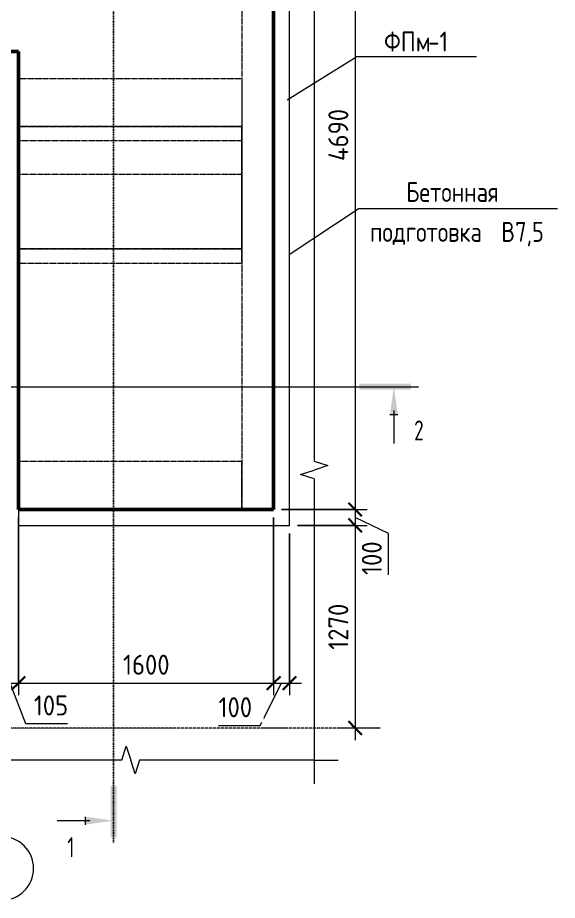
# Model space of a CAD drawing. Header units: millimetres. Extents: x -24739 to 22705, y -5184 to 8174.
# Drawn here: x -20990 to -17606, y -479 to 5052 of the extents above; entities that cross this region are included whole.
import ezdxf

# ---------------------------------------------------------------- set-up
doc = ezdxf.new("R2010")
doc.units = ezdxf.units.MM
for name, pattern in [('01 Штриховая _4 мм_', [6, 3.5, -2.5]), ('02 Штрихпунктирная _20 мм_', [25, 20, -2.5, 0, -2.5]), ('04 Пунктир 10мм', [10, 0, -10])]:
    doc.linetypes.add(name, pattern=pattern)
for name, color, linetype, lineweight in [('AA_Dim', 7, 'Continuous', 9), ('AA_Dim-50', 7, 'Continuous', 9), ('AA_Oformlenie', 7, 'Continuous', 9), ('AA_Razrez', 7, 'Continuous', 9), ('AA_Vinoska', 7, 'Continuous', 9), ('AF_Perekritie', 7, 'Continuous', 60), ('AF_Perekritie_Опалубка', 253, 'Continuous', 20), ('AF_Stena_Опалубка', 253, 'Continuous', 20), ('KR_Fundament', 7, 'Continuous', 20), ('Оси', 7, 'Continuous', 9)]:
    doc.layers.add(name, color=color, linetype=linetype, lineweight=lineweight)
doc.styles.add('GOST Common', font='GOST_Common.ttf', dxfattribs={"width": 0.85, "height": 125})
doc.styles.add('ISOCPEUR', font='isocpeur.TTF', dxfattribs={"width": 0.85, "height": 125})
doc.styles.add('ISOCPEUR_1', font='isocpeur.TTF', dxfattribs={"width": 0.7, "height": 125})
doc.styles.add('ISOCPEUR_3', font='isocpeur.TTF', dxfattribs={"width": 0.9, "height": 125})
doc.dimstyles.new('00_Точн_3_знака__прозр_', dxfattribs={"dimscale": 304.8, "dimtxt": 125.344371, "dimasz": 0.278871, "dimexe": 0.246063, "dimexo": 0.164042, "dimgap": 0.016404, "dimtad": 1, "dimdec": 3, "dimrnd": 0.001, "dimdsep": 46, "dimtxsty": 'ISOCPEUR_3', "dimblk1": 'OBLIQUE', "dimblk2": 'OBLIQUE', "dimsah": 1, "dimcen": 0.09, "dimdle": 0.246063, "dimazin": 0, "dimtfac": 1, "dimtdec": 4, "dimtix": 1, "dimtmove": 1, "dimatfit": 3, "dimfxl": 1, "dimtvp": 1, "dimtolj": 1, "dimtzin": 0, "dimlwd": 18, "dimlwe": 18, "dimarcsym": 2})
doc.dimstyles.new('00_Точн_3_знака__прозр__1', dxfattribs={"dimscale": 304.8, "dimtxt": 125.344371, "dimasz": 0.278871, "dimexe": 0.246063, "dimexo": 0.164042, "dimgap": 0.016404, "dimtad": 1, "dimdec": 3, "dimrnd": 0.001, "dimdsep": 46, "dimtxsty": 'ISOCPEUR_3', "dimblk1": 'OBLIQUE', "dimblk2": 'OBLIQUE', "dimsah": 1, "dimcen": 0.09, "dimdle": 0.246063, "dimazin": 0, "dimtfac": 1, "dimtdec": 4, "dimtix": 1, "dimtmove": 0, "dimatfit": 3, "dimfxl": 1, "dimtvp": 1, "dimtolj": 1, "dimtzin": 0, "dimlwd": 18, "dimlwe": 18, "dimarcsym": 2})
doc.dimstyles.new('01_Точн_3_знака__непрозр_', dxfattribs={"dimscale": 304.8, "dimtxt": 125.344371, "dimasz": 0.278871, "dimexe": 0.246063, "dimexo": 0.164042, "dimgap": 0.049213, "dimtad": 1, "dimdec": 3, "dimrnd": 0.001, "dimdsep": 46, "dimtxsty": 'ISOCPEUR_3', "dimblk1": 'OBLIQUE', "dimblk2": 'OBLIQUE', "dimsah": 1, "dimcen": 0.09, "dimdle": 0.246063, "dimazin": 0, "dimtfac": 1, "dimtdec": 4, "dimtix": 1, "dimtmove": 0, "dimatfit": 3, "dimfxl": 1, "dimtvp": 1, "dimtfill": 1, "dimtolj": 1, "dimtzin": 0, "dimlwd": 18, "dimlwe": 18, "dimarcsym": 2})
doc.dimstyles.new('01_Точн_3_знака__непрозр__1', dxfattribs={"dimscale": 304.8, "dimtxt": 125.344371, "dimasz": 0.278871, "dimexe": 0.246063, "dimexo": 0.164042, "dimgap": 0.049213, "dimtad": 1, "dimdec": 3, "dimrnd": 0.001, "dimdsep": 46, "dimtxsty": 'ISOCPEUR_3', "dimblk1": 'OBLIQUE', "dimblk2": 'OBLIQUE', "dimsah": 1, "dimcen": 0.09, "dimdle": 0.246063, "dimazin": 0, "dimtfac": 1, "dimtdec": 4, "dimtix": 1, "dimtmove": 1, "dimatfit": 3, "dimfxl": 1, "dimtvp": 1, "dimtfill": 1, "dimtolj": 1, "dimtzin": 0, "dimlwd": 18, "dimlwe": 18, "dimarcsym": 2})

# ---------------------------------------------------------------- blocks, each defined once
blk = doc.blocks.new('Лестница - Лестница-3665978-КР_ФПм1_-3_300_-1этаж')
at = {"layer": 'AF_Perekritie', "linetype": '01 Штриховая _4 мм_', "lineweight": 20}
for p, q in [((-20995.1, 4690), (-19595.1, 4690)), ((-20995.1, 4390), (-20995.1, 4690)), ((-19595.1, 4690), (-19595.1, 4390)), ((-20995.1, 4390), (-19595.1, 4390)), ((-20995.1, 4389.6), (-20995.1, 4390)), ((-19595.1, 4389.6), (-20995.1, 4389.6)), ((-20995.1, 4389.6), (-20995.1, 3623.5)), ((-19595.1, 4390), (-19595.1, 4389.6)), ((-19595.1, 3623.5), (-19595.1, 4389.6)), ((-19595.1, 4090), (-20995.1, 4090)), ((-20995.1, 4090), (-20995.1, 3623.5)), ((-19595.1, 3623.5), (-19595.1, 4090)), ((-20995.1, 3623.5), (-19595.1, 3623.5))]:
    blk.add_line(p, q, dxfattribs=at)
blk = doc.blocks.new('Перекрытия_Подготовка - Перекрытия_Подготовка-3959421-КР_ФПм1_-3_300_-1этаж')
at = {"layer": 'AF_Perekritie', "linetype": '01 Штриховая _4 мм_', "lineweight": 20}
for p, q in [((-19595.1, 4369.6), (-20995.1, 4369.6)), ((-20995.1, 3603.5), (-20995.1, 4369.6)), ((-19595.1, 4369.6), (-19595.1, 3603.5)), ((-19595.1, 4279.4), (-20995.1, 4279.4)), ((-20995.1, 4279.4), (-20995.1, 3513.3)), ((-19595.1, 3513.3), (-19595.1, 4279.4)), ((-19595.1, 3603.5), (-20995.1, 3603.5)), ((-20995.1, 3603.5), (-20995.1, 3513.3)), ((-19595.1, 3513.3), (-19595.1, 3603.5)), ((-20995.1, 3513.3), (-19595.1, 3513.3))]:
    blk.add_line(p, q, dxfattribs=at)
blk = doc.blocks.new('011_Прямоугольник обрыва _ЭлУзла_ - 011_Прямоугольник обрыва _ЭлУзла_-4036810-КР_ФПм1_-3_300_-1этаж')
at = {"layer": 'AA_Oformlenie'}
for p, q in [((0, 5507.1), (0, 7269.4)), ((0, 7269.4), (1094.8, 7269.4)), ((1206.1, 7269.4), (3394.5, 7269.4)), ((0, 1872.4), (0, 5395.8))]:
    blk.add_line(p, q, dxfattribs=at)
blk = doc.blocks.new('Разрез - Номер узла_ сзади-394133-КР_ФПм1_-3_300_-1этаж')
at = {"layer": 'AA_Razrez'}
for points in [[(7.33, 0.4), (7.33, -0.39), (0.87, -0.39), (0.87, 0.4)], [(3.5, -3.53), (2.5, -3.53), (3, 0)]]:
    blk.add_hatch(color=256, dxfattribs=at).paths.add_polyline_path(points)
for p, q in [((3, -3), (3, -7.1)), ((2.5, -3.53), (3.5, -3.53))]:
    blk.add_line(p, q, dxfattribs=at)
blk = doc.blocks.new('010_Текст с выноской - Текст 2 строки-4009738-КР_ФПм1_-3_300_-1этаж')
at = {"layer": 'AA_Vinoska'}
blk.add_line((-12.5, 0), (12.5, 0), dxfattribs=at)
blk = doc.blocks.new('Ось сетки - d_4мм-2765513-КР_ФПм1_-3_300_-1этаж')
at = {"layer": 'Оси'}
for start, end in [(360, 180), (360, 180), (180, 360), (180, 360)]:
    blk.add_arc((0, 0), 4, start, end, dxfattribs=at)
blk = doc.blocks.new('DIMBLOCK2-КР_ФПм1_-3_300_-1этаж')
at = {"layer": 'AA_Dim-50', "lineweight": 30}
for p, q in [((-18873.9, 6660), (-18916.4, 6702.5)), ((-18873.9, 6660), (-18831.4, 6617.5)), ((-18873.9, 1970), (-18916.4, 2012.5)), ((-18873.9, 1970), (-18831.4, 1927.5))]:
    blk.add_line(p, q, dxfattribs=at)
at = {"layer": 'AA_Dim-50', "lineweight": 18}
for p, q in [((-19335.1, 6660), (-18798.9, 6660)), ((-18873.9, 6660), (-19335.1, 6660)), ((-18873.9, 6660), (-18873.9, 1970)), ((-19335.1, 1970), (-18798.9, 1970)), ((-18873.9, 1970), (-19335.1, 1970))]:
    blk.add_line(p, q, dxfattribs=at)
at = {"layer": 'AA_Dim-50', "color": 0, "lineweight": 18, "insert": (-19041.7, 4154.2), "char_height": 125, "width": 385.966, "attachment_point": 1, "rotation": 90, "line_spacing_factor": 1.135194, "style": 'ISOCPEUR_3'}
blk.add_mtext('4690', dxfattribs=at)
blk = doc.blocks.new('_Oblique')
at = {"color": 0, "linetype": 'ByBlock', "lineweight": -2}
blk.add_line((-0.5, -0.5), (0.5, 0.5), dxfattribs=at)
blk = doc.blocks.new('DIMBLOCK3-КР_ФПм1_-3_300_-1этаж')
at = {"layer": 'AA_Dim-50', "lineweight": 30}
for p, q in [((-18873.9, 1970), (-18916.4, 2012.5)), ((-18873.9, 1970), (-18831.4, 1927.5)), ((-18873.9, 1870), (-18916.4, 1912.5)), ((-18873.9, 1870), (-18831.4, 1827.5))]:
    blk.add_line(p, q, dxfattribs=at)
at = {"layer": 'AA_Dim-50', "lineweight": 18}
for p, q in [((-19335.1, 1970), (-18798.9, 1970)), ((-18873.9, 1970), (-19335.1, 1970)), ((-18873.9, 1970), (-18873.9, 1870)), ((-18664, 1820.2), (-18873.9, 1920)), ((-19235.1, 1870), (-18798.9, 1870)), ((-18873.9, 1870), (-19235.1, 1870)), ((-18664, 1559.7), (-18664, 1820.2))]:
    blk.add_line(p, q, dxfattribs=at)
at = {"layer": 'AA_Dim-50', "color": 0, "lineweight": 18, "insert": (-18831.8, 1559.7), "char_height": 125, "width": 252.581, "attachment_point": 1, "rotation": 90, "line_spacing_factor": 1.135194, "style": 'ISOCPEUR_3'}
blk.add_mtext('100', dxfattribs=at)
blk = doc.blocks.new('DIMBLOCK4-КР_ФПм1_-3_300_-1этаж')
at = {"layer": 'AA_Dim-50', "lineweight": 30}
for p, q in [((-18873.9, 1870), (-18916.4, 1912.5)), ((-18873.9, 1870), (-18831.4, 1827.5)), ((-18873.9, 600), (-18916.4, 642.5)), ((-18873.9, 600), (-18831.4, 557.5))]:
    blk.add_line(p, q, dxfattribs=at)
at = {"layer": 'AA_Dim-50', "lineweight": 18}
for p, q in [((-19235.1, 1870), (-18798.9, 1870)), ((-18873.9, 1870), (-19235.1, 1870)), ((-18873.9, 1870), (-18873.9, 525)), ((-18863.8, 600), (-18948.9, 600)), ((-18873.9, 600), (-18863.8, 600))]:
    blk.add_line(p, q, dxfattribs=at)
at = {"layer": 'AA_Dim-50', "color": 0, "lineweight": 18, "insert": (-19041.7, 1090.7), "char_height": 125, "width": 346.234, "attachment_point": 1, "rotation": 90, "line_spacing_factor": 1.135194, "style": 'ISOCPEUR_3'}
blk.add_mtext('1270', dxfattribs=at)
blk = doc.blocks.new('DIMBLOCK11-КР_ФПм1_-3_300_-1этаж')
at = {"layer": 'AA_Dim-50', "lineweight": 18}
for p, q in [((-20985.1, 1920), (-20985.1, 806.8)), ((-20985.1, 881.8), (-20985.1, 1920)), ((-21090.1, 891.9), (-21090.1, 806.8)), ((-21090.1, 881.8), (-21090.1, 891.9)), ((-21090.1, 881.8), (-20985.1, 881.8)), ((-20938.4, 626.7), (-21037.6, 881.8)), ((-20677.9, 626.7), (-20938.4, 626.7))]:
    blk.add_line(p, q, dxfattribs=at)
at = {"layer": 'AA_Dim-50', "lineweight": 30}
for p, q in [((-21090.1, 881.8), (-21047.6, 924.3)), ((-20985.1, 881.8), (-20942.6, 924.3)), ((-21090.1, 881.8), (-21132.6, 839.3)), ((-20985.1, 881.8), (-21027.6, 839.3))]:
    blk.add_line(p, q, dxfattribs=at)
at = {"layer": 'AA_Dim-50', "color": 0, "lineweight": 18, "insert": (-20888.4, 804.5), "char_height": 125, "width": 252.581, "attachment_point": 1, "line_spacing_factor": 1.135194, "style": 'ISOCPEUR_3', "bg_fill": 3, "box_fill_scale": 1.25, "bg_fill_color": 256, "bg_fill_true_color": 13158600, "bg_fill_transparency": 0}
blk.add_mtext('105', dxfattribs=at)
blk = doc.blocks.new('DIMBLOCK12-КР_ФПм1_-3_300_-1этаж')
at = {"layer": 'AA_Dim-50', "lineweight": 18}
for p, q in [((-20985.1, 1920), (-20985.1, 806.8)), ((-20985.1, 881.8), (-20985.1, 1920)), ((-19385.1, 1920), (-19385.1, 806.8)), ((-19385.1, 881.8), (-19385.1, 1920)), ((-20985.1, 881.8), (-19385.1, 881.8))]:
    blk.add_line(p, q, dxfattribs=at)
at = {"layer": 'AA_Dim-50', "lineweight": 30}
for p, q in [((-20985.1, 881.8), (-20942.6, 924.3)), ((-19385.1, 881.8), (-19342.6, 924.3)), ((-20985.1, 881.8), (-21027.6, 839.3)), ((-19385.1, 881.8), (-19427.6, 839.3))]:
    blk.add_line(p, q, dxfattribs=at)
at = {"layer": 'AA_Dim-50', "color": 0, "lineweight": 18, "insert": (-20329.3, 1059.6), "char_height": 125, "width": 346.234, "attachment_point": 1, "line_spacing_factor": 1.135194, "style": 'ISOCPEUR_3', "bg_fill": 3, "box_fill_scale": 1.25, "bg_fill_color": 256, "bg_fill_true_color": 13158600, "bg_fill_transparency": 0}
blk.add_mtext('1600', dxfattribs=at)
blk = doc.blocks.new('DIMBLOCK13-КР_ФПм1_-3_300_-1этаж')
at = {"layer": 'AA_Dim-50', "lineweight": 18}
for p, q in [((-19385.1, 1920), (-19385.1, 806.8)), ((-19385.1, 881.8), (-19385.1, 1920)), ((-19285.1, 1820), (-19285.1, 806.8)), ((-19285.1, 881.8), (-19285.1, 1820)), ((-19469.8, 615.3), (-19335.1, 881.8)), ((-19385.1, 881.8), (-19210.1, 881.8)), ((-19730.3, 615.3), (-19469.8, 615.3))]:
    blk.add_line(p, q, dxfattribs=at)
at = {"layer": 'AA_Dim-50', "lineweight": 30}
for p, q in [((-19385.1, 881.8), (-19342.6, 924.3)), ((-19285.1, 881.8), (-19242.6, 924.3)), ((-19385.1, 881.8), (-19427.6, 839.3)), ((-19285.1, 881.8), (-19327.6, 839.3))]:
    blk.add_line(p, q, dxfattribs=at)
at = {"layer": 'AA_Dim-50', "color": 0, "lineweight": 18, "insert": (-19730.3, 793.1), "char_height": 125, "width": 252.581, "attachment_point": 1, "line_spacing_factor": 1.135194, "style": 'ISOCPEUR_3', "bg_fill": 3, "box_fill_scale": 1.25, "bg_fill_color": 256, "bg_fill_true_color": 13158600, "bg_fill_transparency": 0}
blk.add_mtext('100', dxfattribs=at)
blk = doc.blocks.new('044_М_Универсальная с полкой - Марка-3031129-КР_ФПм1_-3_300_-1этаж')
at = {"layer": 'AA_Vinoska'}
blk.add_line((-7.5, 0), (7.5, 0), dxfattribs=at)

msp = doc.modelspace()

# ---------------------------------------------------------------- linework, layer by layer
at = {"layer": 'AA_Razrez', "linetype": '04 Пунктир 10мм'}
for p, q in [((-20388.2163, 8109.5792), (-20388.2163, -130.2396)), ((-18480.9306, 2739.3839), (-24599.5617, 2739.3839))]:
    msp.add_line(p, q, dxfattribs=at)
at = {"layer": 'AA_Vinoska'}
for p, q in [((-19300.1061, 4536.6263), (-18863.6741, 4809.0104)), ((-19288.1141, 3568.6853), (-18855.8634, 3853.1303)), ((-19130.7134, 2273.6638), (-19044.0632, 2245.5094)), ((-19217.3159, 2189.8551), (-19130.7134, 2217.3551)), ((-19044.0632, 2245.5094), (-19130.7134, 2217.3551)), ((-19130.7134, 2162.3551), (-19217.3159, 2189.8551)), ((-20336.8591, 400), (-20308.7048, 486.6501)), ((-20308.7048, 486.6501), (-20280.5504, 400)), ((-20253.0504, 313.3975), (-20280.5504, 400)), ((-20225.5504, 400), (-20253.0504, 313.3975)), ((-19130.7134, 400), (-19130.7134, 250)), ((-19130.7134, 400), (-18980.7134, 400))]:
    msp.add_line(p, q, dxfattribs=at)
at = {"layer": 'AF_Perekritie_Опалубка'}
for p, q in [((-19285.0616, 1870), (-19285.0616, 6660)), ((-22850.0616, 4840), (-20985.0616, 4840)), ((-20985.0616, 4840), (-20985.0616, 1870)), ((-20985.0616, 1870), (-19285.0616, 1870))]:
    msp.add_line(p, q, dxfattribs=at)
at = {"layer": 'AF_Stena_Опалубка', "linetype": '01 Штриховая _4 мм_'}
for p, q in [((-19585.0616, 6660), (-19585.0616, 1970)), ((-19385.0616, 1970), (-19385.0616, 6660)), ((-19585.0616, 2270), (-20985.0616, 2270)), ((-20985.0616, 2270), (-20985.0616, 1970)), ((-19585.0616, 1970), (-19585.0616, 2270)), ((-20985.0616, 1970), (-19585.0616, 1970)), ((-19585.0616, 1970), (-19385.0616, 1970))]:
    msp.add_line(p, q, dxfattribs=at)
at = {"layer": 'KR_Fundament', "lineweight": 50}
for p, q in [((-19385.0616, 1970), (-19385.0616, 6660)), ((-22850.0616, 4840), (-20985.0616, 4840)), ((-20985.0616, 4840), (-20985.0616, 1970)), ((-20985.0616, 1970), (-19385.0616, 1970))]:
    msp.add_line(p, q, dxfattribs=at)
at = {"layer": 'Оси', "linetype": '02 Штрихпунктирная _20 мм_'}
msp.add_line((-18966.8303, 600), (-24080.0616, 600), dxfattribs=at)
at = {"layer": 'Оси'}
msp.add_line((-18716.8303, 600), (-18966.8303, 600), dxfattribs=at)

# ---------------------------------------------------------------- block references
at = {"layer": 'AA_Oformlenie', "rotation": 180}
msp.add_blockref('011_Прямоугольник обрыва _ЭлУзла_ - 011_Прямоугольник обрыва _ЭлУзла_-4036810-КР_ФПм1_-3_300_-1этаж', (-19130.7134, 7669.4204), dxfattribs=at)
at = {"layer": 'AA_Razrez', "extrusion": (0, 0, -1), "xscale": 49.99999999999998, "yscale": 49.99999999999998, "zscale": 49.99999999999998}
msp.add_blockref('Разрез - Номер узла_ сзади-394133-КР_ФПм1_-3_300_-1этаж', (18480.9306, 2739.3839), dxfattribs=at)
at = {"layer": 'AA_Razrez', "extrusion": (0, 0, -1), "xscale": 49.99999999999998, "yscale": 49.99999999999998, "zscale": 49.99999999999998, "rotation": 90.00000000000053}
msp.add_blockref('Разрез - Номер узла_ сзади-394133-КР_ФПм1_-3_300_-1этаж', (20388.2163, -130.2396), dxfattribs=at)
at = {"layer": 'AA_Vinoska', "xscale": 49.99999999999998, "yscale": 49.99999999999998, "zscale": 49.99999999999998}
msp.add_blockref('044_М_Универсальная с полкой - Марка-3031129-КР_ФПм1_-3_300_-1этаж', (-18488.6741, 4809.0104), dxfattribs=at)
at = {"layer": 'AA_Vinoska', "xscale": 50, "yscale": 50, "zscale": 50, "rotation": 180}
msp.add_blockref('010_Текст с выноской - Текст 2 строки-4009738-КР_ФПм1_-3_300_-1этаж', (-18230.8634, 3853.1303), dxfattribs=at)
at = {"layer": 'AF_Perekritie_Опалубка', "linetype": '01 Штриховая _4 мм_'}
for name, p in [('Лестница - Лестница-3665978-КР_ФПм1_-3_300_-1этаж', (10, -20)), ('Перекрытия_Подготовка - Перекрытия_Подготовка-3959421-КР_ФПм1_-3_300_-1этаж', (10, 0))]:
    msp.add_blockref(name, p, dxfattribs=at)
at = {"layer": 'Оси', "xscale": 49.99999999999998, "yscale": 49.99999999999998, "zscale": 49.99999999999998}
msp.add_blockref('Ось сетки - d_4мм-2765513-КР_ФПм1_-3_300_-1этаж', (-21090.0616, -279.4815), dxfattribs=at)

# ---------------------------------------------------------------- texts
at = {"layer": 'AA_Razrez', "char_height": 125, "attachment_point": 1, "style": 'ISOCPEUR_1'}
for s, insert, width in [('\\fISOCPEUR|b0|i0|c204|p34|;\\W.7;2', (-18504.0593, 2527.7868), 75.759469), ('\\fISOCPEUR|b0|i0|c204|p34|;\\W.7;1', (-20678.5728, -84.0015), 53.312219)]:
    msp.add_mtext(s, dxfattribs=dict(at, insert=insert, width=width))
at = {"layer": 'AA_Vinoska', "char_height": 125, "attachment_point": 1}
for s, insert, width, style in [('ФПм', (-18692.4616, 4964.8989), 333.902844, 'ISOCPEUR'), ('-1', (-18416.9642, 4964.8989), 156.729906, 'ISOCPEUR'), ('Бетонная', (-18553.4526, 4022.2455), 780.242359, 'GOST Common'), ('\\fGOST Common|b0|i0|c204|p34|;\\W.85; ', (-17993.9047, 3772.2455), 44.293234, 'GOST Common'), ('\\fGOST Common|b0|i0|c204|p34|;\\W.85;В', (-17957.3591, 3772.2455), 105.622328, 'GOST Common'), ('7,5', (-17870.2119, 3772.2455), 228.280516, 'GOST Common'), ('подготовка', (-18781.0401, 3772.2455), 954.008125, 'GOST Common')]:
    msp.add_mtext(s, dxfattribs=dict(at, insert=insert, width=width, style=style))

# ---------------------------------------------------------------- dimensions: what is measured, and where the dimension line sits
at = {"layer": 'AA_Dim', "lineweight": 18}
for base, p1, p2, override, picture, middle in [((-18873.8835, 1970), (-19385.0616, 6660), (-19385.0616, 1970), {"dimpost": '<>', "dimfxl": 4690}, 'DIMBLOCK2-КР_ФПм1_-3_300_-1этаж', (-18941.3835, 4315)), ((-18873.8835, 600), (-19285.0616, 1870), (-18813.7795, 600), {"dimpost": '<>', "dimfxl": 1354.624251}, 'DIMBLOCK4-КР_ФПм1_-3_300_-1этаж', (-18941.3835, 1235))]:
    dim = msp.add_linear_dim(base=base, p1=p1, p2=p2, angle=90, dimstyle='00_Точн_3_знака__прозр__1', override=override, dxfattribs=at)
    dim.commit()
    dim.dimension.update_dxf_attribs({"geometry": picture, "text_midpoint": middle})
dim = msp.add_linear_dim(base=(-18873.8835, 1870), p1=(-19385.0616, 1970), p2=(-19285.0616, 1870), angle=90, dimstyle='00_Точн_3_знака__прозр_', override={"dimpost": '<>', "dimfxl": 141.421356}, dxfattribs=at)
dim.commit()
dim.dimension.update_dxf_attribs({"geometry": 'DIMBLOCK3-КР_ФПм1_-3_300_-1этаж', "text_midpoint": (-18748.4921, 1685.9682), "dimtype": 160, "text_rotation": 90})

# ---------------------------------------------------------------- next in the draw order: dimensions: what is measured, and where the dimension line sits
dim = msp.add_linear_dim(base=(-20985.0616, 881.7883), p1=(-21090.0616, 941.8923), p2=(-20985.0616, 1970), dimstyle='01_Точн_3_знака__непрозр__1', override={"dimpost": '<>', "dimfxl": 1033.455547}, dxfattribs=at)
dim.commit()
dim.dimension.update_dxf_attribs({"geometry": 'DIMBLOCK11-КР_ФПм1_-3_300_-1этаж', "text_midpoint": (-20762.1201, 721.2163), "dimtype": 160})

# ---------------------------------------------------------------- next in the draw order: dimensions: what is measured, and where the dimension line sits
dim = msp.add_linear_dim(base=(-19385.0616, 881.7883), p1=(-20985.0616, 1970), p2=(-19385.0616, 1970), dimstyle='01_Точн_3_знака__непрозр_', override={"dimpost": '<>', "dimfxl": 1600}, dxfattribs=at)
dim.commit()
dim.dimension.update_dxf_attribs({"geometry": 'DIMBLOCK12-КР_ФПм1_-3_300_-1этаж', "text_midpoint": (-20185.0616, 959.2883)})

# ---------------------------------------------------------------- next in the draw order: dimensions: what is measured, and where the dimension line sits
dim = msp.add_linear_dim(base=(-19285.0616, 881.7883), p1=(-19385.0616, 1970), p2=(-19285.0616, 1870), dimstyle='01_Точн_3_знака__непрозр__1', override={"dimpost": '<>', "dimfxl": 141.421356}, dxfattribs=at)
dim.commit()
dim.dimension.update_dxf_attribs({"geometry": 'DIMBLOCK13-КР_ФПм1_-3_300_-1этаж', "text_midpoint": (-19604.0295, 709.7925), "dimtype": 160})

doc.saveas('drawing.dxf')
